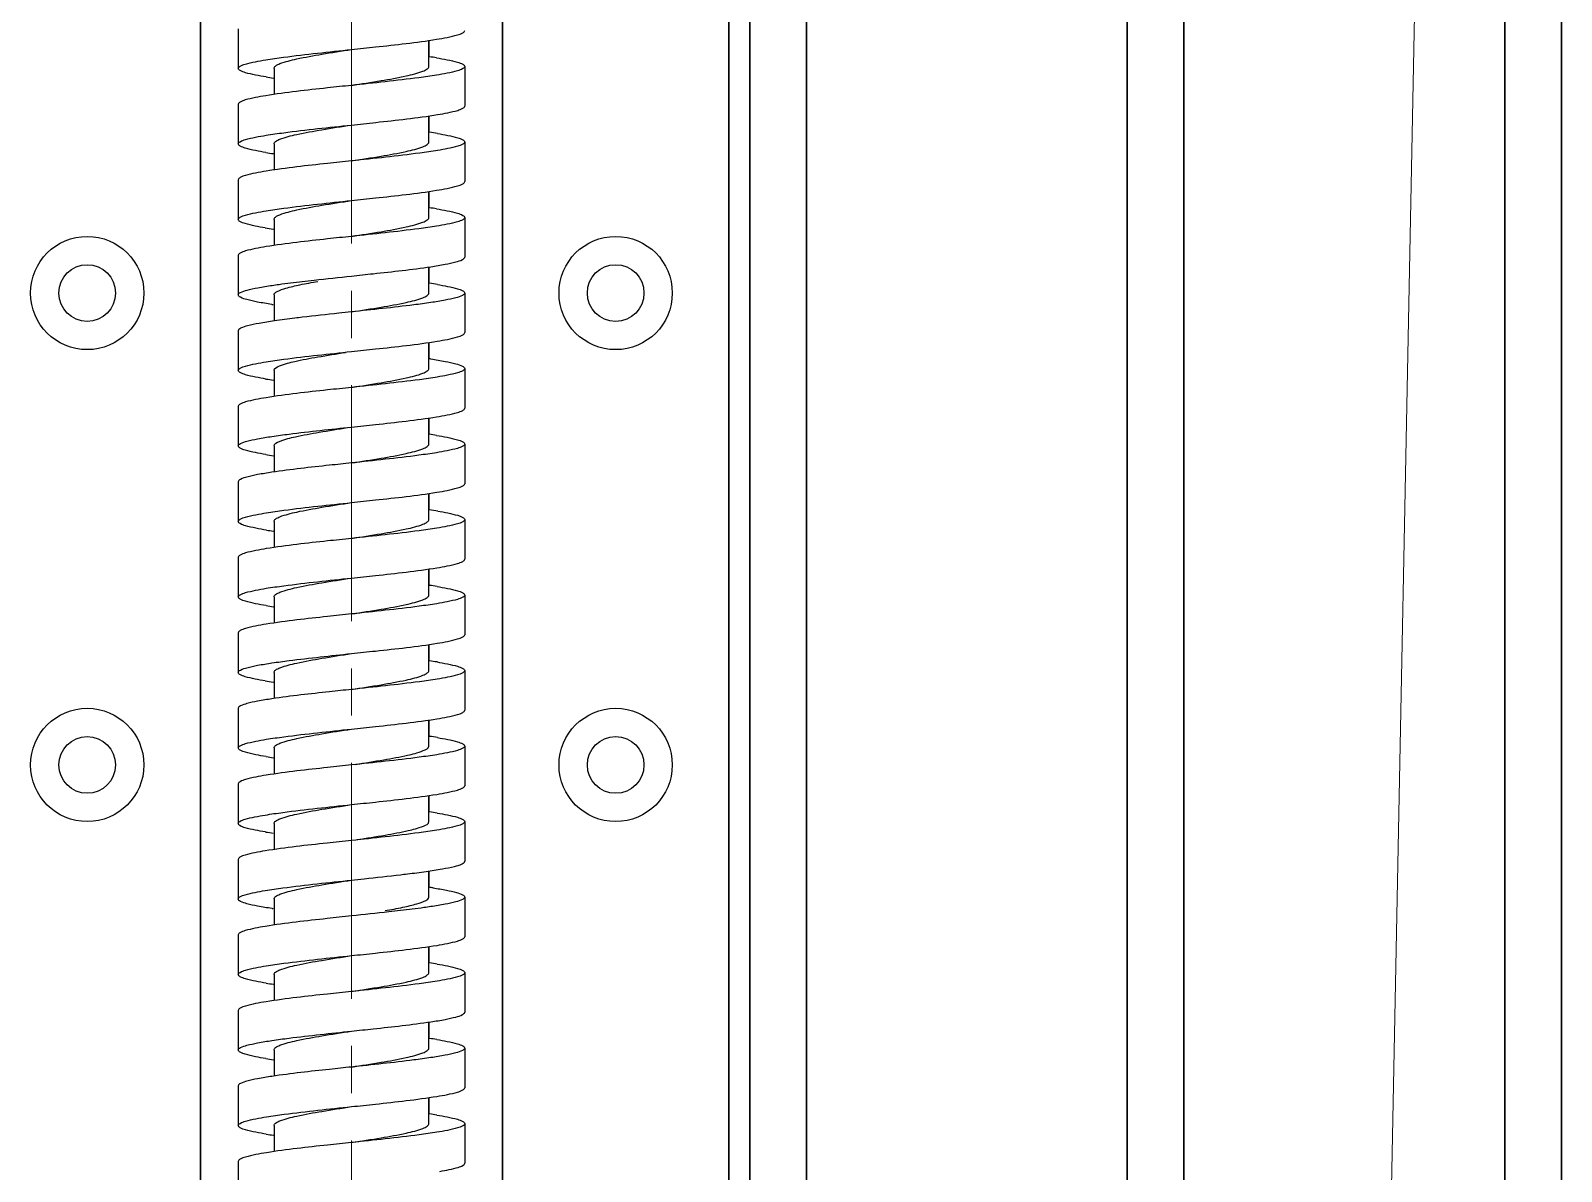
# Model space of a CAD drawing. Header units: inches. Extents: x -8900 to -5053, y -1814 to -15.
# Drawn here: x -8451.3 to -8370.2, y -1270.8 to -1210.4 of the extents above; entities that cross this region are included whole.
import ezdxf

# ---------------------------------------------------------------- set-up
doc = ezdxf.new("R2010")
doc.units = ezdxf.units.IN
doc.header["$LTSCALE"] = 2
doc.header["$MEASUREMENT"] = 0
doc.linetypes.add('CENTER', pattern=[2, 1.25, -0.25, 0.25, -0.25])
doc.layers.add('02___PRT_ALL_AXES', color=7, linetype='Continuous')
doc.layers.add('duong co ban', color=7, linetype='Continuous', lineweight=50)
doc.layers.add('duong tam', color=1, linetype='CENTER', lineweight=20)

msp = doc.modelspace()

# ---------------------------------------------------------------- linework, layer by layer
at = {"color": 7, "linetype": 'Continuous', "lineweight": 30}
for p, q in [((-8442.306, -1334.136), (-8442.306, -1114.251)), ((-8426.306, -1334.136), (-8426.306, -1114.251)), ((-8414.306, -1334.136), (-8414.306, -1114.251)), ((-8413.195, -1334.136), (-8413.195, -1162.251)), ((-8410.195, -1334.136), (-8410.195, -1162.251)), ((-8393.195, -1334.136), (-8393.195, -1162.251)), ((-8390.195, -1334.136), (-8390.195, -1162.251)), ((-8373.195, -1536.251), (-8373.195, -1162.251)), ((-8370.195, -1536.251), (-8370.195, -1162.251))]:
    msp.add_line(p, q, dxfattribs=at)
at = {"color": 7, "linetype": 'Continuous'}
for p, q in [((-8430.206, -1212.251), (-8430.206, -1210.867)), ((-8430.195, -1211.737), (-8430.195, -1210.865)), ((-8438.406, -1212.351), (-8438.406, -1213.735)), ((-8430.206, -1216.251), (-8430.206, -1214.866)), ((-8430.195, -1215.737), (-8430.195, -1214.865)), ((-8438.406, -1216.351), (-8438.406, -1217.735)), ((-8430.206, -1220.251), (-8430.206, -1218.867)), ((-8430.195, -1219.737), (-8430.195, -1218.866)), ((-8438.406, -1220.351), (-8438.406, -1221.735)), ((-8430.206, -1224.251), (-8430.206, -1222.866)), ((-8430.195, -1223.737), (-8430.195, -1222.865)), ((-8438.406, -1224.351), (-8438.406, -1225.73)), ((-8430.206, -1228.251), (-8430.206, -1226.867)), ((-8430.195, -1227.737), (-8430.195, -1226.865)), ((-8438.406, -1228.351), (-8438.406, -1229.735)), ((-8430.206, -1232.251), (-8430.206, -1230.867)), ((-8430.195, -1231.737), (-8430.195, -1230.866)), ((-8438.406, -1232.351), (-8438.406, -1233.736)), ((-8430.206, -1236.251), (-8430.206, -1234.867)), ((-8430.195, -1235.737), (-8430.195, -1234.865)), ((-8438.406, -1236.351), (-8438.406, -1237.735)), ((-8430.206, -1240.251), (-8430.206, -1238.867)), ((-8430.195, -1239.737), (-8430.195, -1238.865)), ((-8438.406, -1240.351), (-8438.406, -1241.735)), ((-8430.206, -1244.251), (-8430.206, -1242.867)), ((-8430.195, -1243.737), (-8430.195, -1242.865)), ((-8438.406, -1244.351), (-8438.406, -1245.736)), ((-8430.206, -1248.251), (-8430.206, -1246.867)), ((-8430.195, -1247.737), (-8430.195, -1246.865)), ((-8438.406, -1248.351), (-8438.406, -1249.735)), ((-8430.206, -1252.251), (-8430.206, -1250.867)), ((-8430.195, -1251.737), (-8430.195, -1250.865)), ((-8438.406, -1252.351), (-8438.406, -1253.736)), ((-8430.206, -1256.251), (-8430.206, -1254.869)), ((-8430.195, -1255.734), (-8430.195, -1254.868)), ((-8438.406, -1256.351), (-8438.406, -1257.736)), ((-8430.206, -1260.251), (-8430.206, -1258.867)), ((-8430.195, -1259.737), (-8430.195, -1258.865)), ((-8438.406, -1260.351), (-8438.406, -1261.735)), ((-8430.206, -1264.251), (-8430.206, -1262.866)), ((-8430.195, -1263.737), (-8430.195, -1262.865)), ((-8438.406, -1264.351), (-8438.406, -1265.736)), ((-8430.206, -1268.251), (-8430.206, -1266.867)), ((-8430.195, -1267.737), (-8430.195, -1266.865)), ((-8438.406, -1268.351), (-8438.406, -1269.735))]:
    msp.add_line(p, q, dxfattribs=at)
for centre, radius, start, end in [((-8434.039, -1238.242), 26.787, 80.87781, 81.69437), ((-8434.597, -1186.522), 26.624, 260.85158, 261.69426), ((-8433.919, -1241.451), 25.987, 80.74233, 81.69585), ((-8434.629, -1190.738), 26.406, 260.81504, 261.69399), ((-8434.044, -1246.271), 26.817, 80.88347, 81.69391), ((-8434.685, -1195.105), 26.034, 260.74819, 261.69807), ((-8433.951, -1249.66), 26.199, 80.77646, 81.69732), ((-8433.957, -1194.242), 30.952, 261.50762, 261.64697), ((-8434.687, -1258.585), 31.178, 81.5315, 81.66052), ((-8434.608, -1202.598), 26.547, 260.83869, 261.69383), ((-8434.062, -1258.391), 26.939, 80.90336, 81.69377), ((-8434.639, -1206.799), 26.344, 260.80138, 261.69673), ((-8433.913, -1261.406), 25.943, 80.73201, 81.69859), ((-8434.56, -1210.279), 26.87, 260.8922, 261.69382), ((-8433.993, -1265.94), 26.482, 80.82784, 81.69392), ((-8434.592, -1214.49), 26.656, 260.85672, 261.6939), ((-8433.993, -1269.935), 26.477, 80.82647, 81.69464), ((-8434.686, -1219.113), 26.026, 260.74631, 261.69797), ((-8433.942, -1273.602), 26.14, 80.7668, 81.69753), ((-8434.576, -1222.386), 26.762, 260.87452, 261.69397), ((-8433.968, -1277.775), 26.316, 80.79971, 81.69426), ((-8434.669, -1227), 26.141, 260.76927, 261.69496), ((-8434.459, -1285.04), 29.617, 81.30539, 81.70088), ((-8433.921, -1225.997), 31.199, 261.53257, 261.66213), ((-8433.958, -1285.704), 26.243, 80.78502, 81.69686), ((-8434.588, -1234.466), 26.681, 260.86116, 261.69411), ((-8434.021, -1290.125), 26.669, 80.85922, 81.69335), ((-8434.626, -1238.716), 26.428, 260.81864, 261.69388), ((-8434.016, -1294.09), 26.634, 80.85344, 81.69422), ((-8434.564, -1242.305), 26.843, 260.88619, 261.6949)]:
    msp.add_arc(centre, radius, start, end, dxfattribs=at)
for points, knots in [([(-8434.306, -1211.351), (-8433.883, -1211.306), (-8432.377, -1211.145), (-8430.87, -1210.983), (-8429.794, -1210.809)], [0, 0, 0, 0, 0.280286, 1, 1, 1, 1]), ([(-8429.794, -1210.809), (-8429.423, -1210.75), (-8428.934, -1210.658), (-8428.456, -1210.511), (-8428.306, -1210.401), (-8428.306, -1210.351)], [0, 0, 0, 0, 0.710192, 0.905351, 1, 1, 1, 1]), ([(-8438.846, -1211.897), (-8438.534, -1211.847), (-8437.024, -1211.634), (-8435.507, -1211.479), (-8434.306, -1211.351)], [0, 0, 0, 0, 0.207585, 1, 1, 1, 1]), ([(-8438.406, -1212.351), (-8438.406, -1212.302), (-8438.299, -1212.185), (-8437.897, -1212.015), (-8437.063, -1211.807), (-8435.8, -1211.583), (-8434.829, -1211.432), (-8434.306, -1211.351)], [0, 0, 0, 0, 0.034559, 0.096405, 0.312234, 0.628611, 1, 1, 1, 1]), ([(-8429.792, -1211.793), (-8429.422, -1211.853), (-8428.933, -1211.945), (-8428.456, -1212.091), (-8428.306, -1212.201), (-8428.306, -1212.251)], [0, 0, 0, 0, 0.710558, 0.905582, 1, 1, 1, 1]), ([(-8440.306, -1212.351), (-8440.306, -1212.302), (-8440.159, -1212.193), (-8439.69, -1212.048), (-8439.21, -1211.957), (-8438.846, -1211.897)], [0, 0, 0, 0, 0.094778, 0.289723, 1, 1, 1, 1]), ([(-8438.83, -1212.807), (-8439.198, -1212.748), (-8439.683, -1212.657), (-8440.157, -1212.51), (-8440.305, -1212.401), (-8440.306, -1212.351)], [0, 0, 0, 0, 0.710092, 0.905204, 1, 1, 1, 1]), ([(-8434.306, -1213.251), (-8433.782, -1213.17), (-8432.812, -1213.019), (-8431.548, -1212.795), (-8430.714, -1212.588), (-8430.313, -1212.418), (-8430.206, -1212.3), (-8430.206, -1212.251)], [0, 0, 0, 0, 0.371389, 0.687767, 0.903597, 0.965441, 1, 1, 1, 1]), ([(-8428.306, -1212.251), (-8428.306, -1212.301), (-8428.456, -1212.411), (-8428.934, -1212.558), (-8429.423, -1212.65), (-8429.794, -1212.709)], [0, 0, 0, 0, 0.094649, 0.289808, 1, 1, 1, 1]), ([(-8434.306, -1213.251), (-8434.731, -1213.296), (-8436.247, -1213.459), (-8437.764, -1213.622), (-8438.846, -1213.797)], [0, 0, 0, 0, 0.280831, 1, 1, 1, 1]), ([(-8429.794, -1212.709), (-8430.105, -1212.759), (-8431.606, -1212.97), (-8433.113, -1213.125), (-8434.306, -1213.251)], [0, 0, 0, 0, 0.20832, 1, 1, 1, 1]), ([(-8438.846, -1213.797), (-8439.21, -1213.857), (-8439.69, -1213.948), (-8440.159, -1214.093), (-8440.306, -1214.202), (-8440.306, -1214.251)], [0, 0, 0, 0, 0.710277, 0.905222, 1, 1, 1, 1]), ([(-8434.306, -1215.351), (-8433.877, -1215.306), (-8432.354, -1215.142), (-8430.829, -1214.978), (-8429.742, -1214.801)], [0, 0, 0, 0, 0.281293, 1, 1, 1, 1]), ([(-8429.742, -1214.801), (-8429.383, -1214.742), (-8428.912, -1214.652), (-8428.449, -1214.508), (-8428.306, -1214.4), (-8428.306, -1214.351)], [0, 0, 0, 0, 0.709824, 0.90478, 1, 1, 1, 1]), ([(-8438.83, -1215.895), (-8438.518, -1215.845), (-8437.014, -1215.633), (-8435.502, -1215.478), (-8434.306, -1215.351)], [0, 0, 0, 0, 0.207998, 1, 1, 1, 1]), ([(-8438.406, -1216.351), (-8438.406, -1216.302), (-8438.299, -1216.185), (-8437.897, -1216.015), (-8437.063, -1215.807), (-8435.8, -1215.583), (-8434.829, -1215.432), (-8434.306, -1215.351)], [0, 0, 0, 0, 0.034557, 0.096399, 0.312228, 0.628608, 1, 1, 1, 1]), ([(-8429.738, -1215.802), (-8429.381, -1215.86), (-8428.91, -1215.95), (-8428.449, -1216.095), (-8428.306, -1216.202), (-8428.306, -1216.251)], [0, 0, 0, 0, 0.709776, 0.904729, 1, 1, 1, 1]), ([(-8440.306, -1216.351), (-8440.305, -1216.301), (-8440.157, -1216.192), (-8439.683, -1216.046), (-8439.198, -1215.954), (-8438.83, -1215.895)], [0, 0, 0, 0, 0.094801, 0.289913, 1, 1, 1, 1]), ([(-8438.844, -1216.805), (-8439.209, -1216.746), (-8439.689, -1216.655), (-8440.159, -1216.509), (-8440.306, -1216.4), (-8440.306, -1216.351)], [0, 0, 0, 0, 0.710294, 0.905244, 1, 1, 1, 1]), ([(-8434.306, -1217.251), (-8433.782, -1217.17), (-8432.812, -1217.019), (-8431.548, -1216.795), (-8430.714, -1216.588), (-8430.313, -1216.418), (-8430.206, -1216.3), (-8430.206, -1216.251)], [0, 0, 0, 0, 0.371387, 0.687762, 0.90359, 0.965443, 1, 1, 1, 1]), ([(-8428.306, -1216.251), (-8428.306, -1216.3), (-8428.449, -1216.408), (-8428.912, -1216.552), (-8429.383, -1216.642), (-8429.742, -1216.701)], [0, 0, 0, 0, 0.09522, 0.290176, 1, 1, 1, 1]), ([(-8434.306, -1217.251), (-8434.729, -1217.296), (-8436.24, -1217.458), (-8437.751, -1217.621), (-8438.83, -1217.795)], [0, 0, 0, 0, 0.280524, 1, 1, 1, 1]), ([(-8429.742, -1216.701), (-8430.055, -1216.752), (-8431.572, -1216.967), (-8433.097, -1217.123), (-8434.306, -1217.251)], [0, 0, 0, 0, 0.206936, 1, 1, 1, 1]), ([(-8438.83, -1217.795), (-8439.198, -1217.854), (-8439.683, -1217.946), (-8440.157, -1218.092), (-8440.305, -1218.201), (-8440.306, -1218.251)], [0, 0, 0, 0, 0.710087, 0.905199, 1, 1, 1, 1]), ([(-8434.306, -1219.351), (-8433.883, -1219.306), (-8432.377, -1219.145), (-8430.869, -1218.982), (-8429.792, -1218.809)], [0, 0, 0, 0, 0.280311, 1, 1, 1, 1]), ([(-8429.792, -1218.809), (-8429.422, -1218.749), (-8428.933, -1218.657), (-8428.456, -1218.511), (-8428.306, -1218.401), (-8428.306, -1218.351)], [0, 0, 0, 0, 0.710539, 0.905572, 1, 1, 1, 1]), ([(-8440.306, -1220.351), (-8440.306, -1220.301), (-8440.157, -1220.192), (-8439.683, -1220.046), (-8439.199, -1219.954), (-8438.831, -1219.895)], [0, 0, 0, 0, 0.094695, 0.289743, 1, 1, 1, 1]), ([(-8438.831, -1219.895), (-8438.519, -1219.845), (-8437.014, -1219.633), (-8435.502, -1219.478), (-8434.306, -1219.351)], [0, 0, 0, 0, 0.207978, 1, 1, 1, 1]), ([(-8438.406, -1220.351), (-8438.406, -1220.302), (-8438.299, -1220.185), (-8437.897, -1220.015), (-8437.063, -1219.807), (-8435.8, -1219.583), (-8434.829, -1219.432), (-8434.306, -1219.351)], [0, 0, 0, 0, 0.034552, 0.096397, 0.312222, 0.628605, 1, 1, 1, 1]), ([(-8429.795, -1219.793), (-8429.424, -1219.852), (-8428.934, -1219.944), (-8428.456, -1220.091), (-8428.306, -1220.201), (-8428.306, -1220.251)], [0, 0, 0, 0, 0.710219, 0.905377, 1, 1, 1, 1]), ([(-8438.871, -1220.801), (-8439.229, -1220.742), (-8439.7, -1220.652), (-8440.162, -1220.508), (-8440.306, -1220.4), (-8440.306, -1220.351)], [0, 0, 0, 0, 0.709808, 0.904766, 1, 1, 1, 1]), ([(-8434.306, -1221.251), (-8433.782, -1221.17), (-8432.812, -1221.019), (-8431.548, -1220.795), (-8430.714, -1220.588), (-8430.313, -1220.418), (-8430.206, -1220.3), (-8430.206, -1220.251)], [0, 0, 0, 0, 0.371387, 0.687758, 0.903584, 0.965449, 1, 1, 1, 1]), ([(-8429.792, -1220.709), (-8430.104, -1220.759), (-8431.605, -1220.97), (-8433.113, -1221.125), (-8434.306, -1221.251)], [0, 0, 0, 0, 0.208282, 1, 1, 1, 1]), ([(-8428.306, -1220.251), (-8428.306, -1220.301), (-8428.456, -1220.411), (-8428.933, -1220.557), (-8429.422, -1220.649), (-8429.792, -1220.709)], [0, 0, 0, 0, 0.094428, 0.289461, 1, 1, 1, 1]), ([(-8434.306, -1221.251), (-8434.73, -1221.296), (-8436.24, -1221.458), (-8437.752, -1221.621), (-8438.831, -1221.795)], [0, 0, 0, 0, 0.28054, 1, 1, 1, 1]), ([(-8438.831, -1221.795), (-8439.199, -1221.854), (-8439.683, -1221.946), (-8440.157, -1222.092), (-8440.306, -1222.201), (-8440.306, -1222.251)], [0, 0, 0, 0, 0.710257, 0.905305, 1, 1, 1, 1]), ([(-8434.306, -1223.351), (-8433.919, -1223.31), (-8432.514, -1223.16), (-8431.108, -1223.007), (-8430.095, -1222.856)], [0, 0, 0, 0, 0.274871, 1, 1, 1, 1]), ([(-8430.095, -1222.856), (-8429.841, -1222.818), (-8429.401, -1222.75), (-8428.827, -1222.622), (-8428.495, -1222.529), (-8428.306, -1222.409), (-8428.306, -1222.351)], [0, 0, 0, 0, 0.407128, 0.713117, 0.908818, 1, 1, 1, 1]), ([(-8440.306, -1224.351), (-8440.306, -1224.294), (-8440.115, -1224.173), (-8439.781, -1224.079), (-8439.204, -1223.951), (-8438.762, -1223.883), (-8438.507, -1223.845)], [0, 0, 0, 0, 0.091036, 0.286863, 0.592823, 1, 1, 1, 1]), ([(-8438.507, -1223.845), (-8438.386, -1223.827), (-8437.854, -1223.751), (-8437.321, -1223.685), (-8436.909, -1223.637)], [0, 0, 0, 0, 0.228265, 1, 1, 1, 1]), ([(-8438.406, -1224.351), (-8438.406, -1224.271), (-8438.153, -1224.102), (-8437.707, -1223.969), (-8436.966, -1223.791), (-8436.403, -1223.692), (-8436.085, -1223.637)], [0, 0, 0, 0, 0.097129, 0.299754, 0.607813, 1, 1, 1, 1]), ([(-8436.909, -1223.637), (-8436.702, -1223.612), (-8435.835, -1223.513), (-8434.967, -1223.421), (-8434.306, -1223.351)], [0, 0, 0, 0, 0.238742, 1, 1, 1, 1]), ([(-8429.752, -1223.8), (-8429.391, -1223.858), (-8428.916, -1223.949), (-8428.451, -1224.094), (-8428.306, -1224.202), (-8428.306, -1224.251)], [0, 0, 0, 0, 0.709915, 0.90491, 1, 1, 1, 1]), ([(-8438.528, -1224.854), (-8438.78, -1224.816), (-8439.217, -1224.748), (-8439.787, -1224.622), (-8440.118, -1224.528), (-8440.306, -1224.408), (-8440.306, -1224.351)], [0, 0, 0, 0, 0.407098, 0.712975, 0.908615, 1, 1, 1, 1]), ([(-8434.306, -1225.251), (-8433.782, -1225.17), (-8432.812, -1225.019), (-8431.548, -1224.795), (-8430.714, -1224.587), (-8430.313, -1224.418), (-8430.206, -1224.3), (-8430.206, -1224.251)], [0, 0, 0, 0, 0.371325, 0.687737, 0.903572, 0.965455, 1, 1, 1, 1]), ([(-8430.095, -1224.756), (-8430.396, -1224.801), (-8431.797, -1224.988), (-8433.203, -1225.134), (-8434.306, -1225.251)], [0, 0, 0, 0, 0.215485, 1, 1, 1, 1]), ([(-8428.306, -1224.251), (-8428.306, -1224.309), (-8428.495, -1224.429), (-8428.827, -1224.522), (-8429.401, -1224.65), (-8429.841, -1224.718), (-8430.095, -1224.756)], [0, 0, 0, 0, 0.091182, 0.286883, 0.592872, 1, 1, 1, 1]), ([(-8436.909, -1225.537), (-8437.041, -1225.552), (-8437.536, -1225.612), (-8438.029, -1225.676), (-8438.39, -1225.728)], [0, 0, 0, 0, 0.267577, 1, 1, 1, 1]), ([(-8434.306, -1225.251), (-8434.529, -1225.275), (-8435.398, -1225.367), (-8436.266, -1225.461), (-8436.909, -1225.537)], [0, 0, 0, 0, 0.257759, 1, 1, 1, 1]), ([(-8438.39, -1225.728), (-8438.661, -1225.767), (-8439.131, -1225.838), (-8439.746, -1225.97), (-8440.1, -1226.067), (-8440.306, -1226.191), (-8440.306, -1226.251)], [0, 0, 0, 0, 0.407209, 0.713811, 0.909974, 1, 1, 1, 1]), ([(-8429.761, -1226.804), (-8429.398, -1226.745), (-8428.92, -1226.654), (-8428.452, -1226.509), (-8428.306, -1226.4), (-8428.306, -1226.351)], [0, 0, 0, 0, 0.710101, 0.905082, 1, 1, 1, 1]), ([(-8434.306, -1227.351), (-8433.879, -1227.306), (-8432.363, -1227.143), (-8430.844, -1226.98), (-8429.761, -1226.804)], [0, 0, 0, 0, 0.280905, 1, 1, 1, 1]), ([(-8440.306, -1228.351), (-8440.305, -1228.301), (-8440.157, -1228.192), (-8439.683, -1228.046), (-8439.198, -1227.954), (-8438.83, -1227.895)], [0, 0, 0, 0, 0.094815, 0.289939, 1, 1, 1, 1]), ([(-8438.83, -1227.895), (-8438.518, -1227.844), (-8437.014, -1227.633), (-8435.502, -1227.478), (-8434.306, -1227.351)], [0, 0, 0, 0, 0.208002, 1, 1, 1, 1]), ([(-8438.406, -1228.351), (-8438.406, -1228.228), (-8437.92, -1228.022), (-8437.216, -1227.843), (-8435.996, -1227.614), (-8435.107, -1227.476), (-8434.616, -1227.399)], [0, 0, 0, 0, 0.093548, 0.307148, 0.622927, 1, 1, 1, 1]), ([(-8430.095, -1227.746), (-8429.842, -1227.784), (-8429.402, -1227.853), (-8428.828, -1227.98), (-8428.495, -1228.074), (-8428.306, -1228.194), (-8428.306, -1228.251)], [0, 0, 0, 0, 0.407096, 0.713079, 0.908793, 1, 1, 1, 1]), ([(-8438.835, -1228.806), (-8439.202, -1228.747), (-8439.685, -1228.656), (-8440.158, -1228.51), (-8440.306, -1228.4), (-8440.306, -1228.351)], [0, 0, 0, 0, 0.710418, 0.905386, 1, 1, 1, 1]), ([(-8434.306, -1229.251), (-8433.782, -1229.17), (-8432.812, -1229.019), (-8431.548, -1228.795), (-8430.714, -1228.587), (-8430.313, -1228.418), (-8430.206, -1228.3), (-8430.206, -1228.251)], [0, 0, 0, 0, 0.371389, 0.687756, 0.903575, 0.965466, 1, 1, 1, 1]), ([(-8429.761, -1228.704), (-8430.074, -1228.755), (-8431.585, -1228.968), (-8433.103, -1229.123), (-8434.306, -1229.251)], [0, 0, 0, 0, 0.207468, 1, 1, 1, 1]), ([(-8428.306, -1228.251), (-8428.306, -1228.3), (-8428.452, -1228.409), (-8428.92, -1228.554), (-8429.398, -1228.645), (-8429.761, -1228.704)], [0, 0, 0, 0, 0.094918, 0.289899, 1, 1, 1, 1]), ([(-8434.306, -1229.251), (-8434.729, -1229.296), (-8436.24, -1229.458), (-8437.751, -1229.621), (-8438.83, -1229.795)], [0, 0, 0, 0, 0.280522, 1, 1, 1, 1]), ([(-8438.83, -1229.795), (-8439.198, -1229.854), (-8439.683, -1229.946), (-8440.157, -1230.092), (-8440.305, -1230.201), (-8440.306, -1230.251)], [0, 0, 0, 0, 0.710061, 0.905185, 1, 1, 1, 1]), ([(-8429.795, -1230.81), (-8429.424, -1230.75), (-8428.934, -1230.658), (-8428.456, -1230.511), (-8428.306, -1230.401), (-8428.306, -1230.351)], [0, 0, 0, 0, 0.710511, 0.905575, 1, 1, 1, 1]), ([(-8434.306, -1231.351), (-8433.884, -1231.306), (-8432.378, -1231.145), (-8430.871, -1230.983), (-8429.795, -1230.81)], [0, 0, 0, 0, 0.28026, 1, 1, 1, 1]), ([(-8440.306, -1232.351), (-8440.306, -1232.294), (-8440.116, -1232.174), (-8439.784, -1232.08), (-8439.211, -1231.953), (-8438.771, -1231.884), (-8438.518, -1231.846)], [0, 0, 0, 0, 0.091188, 0.286881, 0.592865, 1, 1, 1, 1]), ([(-8438.518, -1231.846), (-8438.216, -1231.802), (-8436.815, -1231.614), (-8435.409, -1231.468), (-8434.306, -1231.351)], [0, 0, 0, 0, 0.215468, 1, 1, 1, 1]), ([(-8438.406, -1232.351), (-8438.406, -1232.225), (-8437.901, -1232.017), (-8437.179, -1231.834), (-8435.926, -1231.603), (-8435.015, -1231.461), (-8434.513, -1231.383)], [0, 0, 0, 0, 0.093585, 0.30811, 0.6244, 1, 1, 1, 1]), ([(-8429.803, -1231.791), (-8429.43, -1231.851), (-8428.938, -1231.943), (-8428.457, -1232.091), (-8428.306, -1232.201), (-8428.306, -1232.251)], [0, 0, 0, 0, 0.710343, 0.905511, 1, 1, 1, 1]), ([(-8438.85, -1232.804), (-8439.213, -1232.745), (-8439.691, -1232.654), (-8440.159, -1232.509), (-8440.306, -1232.4), (-8440.306, -1232.351)], [0, 0, 0, 0, 0.71003, 0.905046, 1, 1, 1, 1]), ([(-8434.306, -1233.251), (-8433.782, -1233.17), (-8432.812, -1233.019), (-8431.548, -1232.795), (-8430.714, -1232.587), (-8430.313, -1232.418), (-8430.206, -1232.3), (-8430.206, -1232.251)], [0, 0, 0, 0, 0.371391, 0.687757, 0.903573, 0.965474, 1, 1, 1, 1]), ([(-8429.795, -1232.71), (-8430.107, -1232.76), (-8431.607, -1232.97), (-8433.114, -1233.125), (-8434.306, -1233.251)], [0, 0, 0, 0, 0.208344, 1, 1, 1, 1]), ([(-8428.306, -1232.251), (-8428.306, -1232.301), (-8428.456, -1232.411), (-8428.934, -1232.558), (-8429.424, -1232.65), (-8429.795, -1232.71)], [0, 0, 0, 0, 0.094425, 0.289489, 1, 1, 1, 1]), ([(-8434.306, -1233.251), (-8434.692, -1233.292), (-8436.098, -1233.442), (-8437.504, -1233.595), (-8438.518, -1233.746)], [0, 0, 0, 0, 0.274881, 1, 1, 1, 1]), ([(-8438.518, -1233.746), (-8438.771, -1233.784), (-8439.211, -1233.853), (-8439.784, -1233.98), (-8440.116, -1234.074), (-8440.306, -1234.194), (-8440.306, -1234.251)], [0, 0, 0, 0, 0.407135, 0.713119, 0.908812, 1, 1, 1, 1]), ([(-8429.783, -1234.808), (-8429.415, -1234.748), (-8428.929, -1234.657), (-8428.455, -1234.51), (-8428.306, -1234.401), (-8428.306, -1234.351)], [0, 0, 0, 0, 0.710285, 0.905342, 1, 1, 1, 1]), ([(-8434.306, -1235.351), (-8433.882, -1235.306), (-8432.373, -1235.144), (-8430.862, -1234.982), (-8429.783, -1234.808)], [0, 0, 0, 0, 0.280485, 1, 1, 1, 1]), ([(-8440.306, -1236.351), (-8440.306, -1236.301), (-8440.156, -1236.191), (-8439.678, -1236.045), (-8439.188, -1235.953), (-8438.817, -1235.893)], [0, 0, 0, 0, 0.094408, 0.289451, 1, 1, 1, 1]), ([(-8438.817, -1235.893), (-8438.505, -1235.843), (-8437.005, -1235.632), (-8435.498, -1235.478), (-8434.306, -1235.351)], [0, 0, 0, 0, 0.20833, 1, 1, 1, 1]), ([(-8438.406, -1236.351), (-8438.406, -1236.302), (-8438.299, -1236.184), (-8437.897, -1236.015), (-8437.063, -1235.807), (-8435.8, -1235.583), (-8434.829, -1235.432), (-8434.306, -1235.351)], [0, 0, 0, 0, 0.034523, 0.096417, 0.312228, 0.6286, 1, 1, 1, 1]), ([(-8429.734, -1235.803), (-8429.378, -1235.861), (-8428.909, -1235.951), (-8428.449, -1236.095), (-8428.306, -1236.203), (-8428.306, -1236.251)], [0, 0, 0, 0, 0.709731, 0.904677, 1, 1, 1, 1]), ([(-8438.813, -1236.81), (-8439.185, -1236.75), (-8439.676, -1236.658), (-8440.155, -1236.511), (-8440.305, -1236.401), (-8440.306, -1236.351)], [0, 0, 0, 0, 0.710261, 0.905428, 1, 1, 1, 1]), ([(-8434.306, -1237.251), (-8433.782, -1237.17), (-8432.812, -1237.019), (-8431.548, -1236.795), (-8430.714, -1236.587), (-8430.313, -1236.418), (-8430.206, -1236.3), (-8430.206, -1236.251)], [0, 0, 0, 0, 0.371394, 0.687761, 0.903574, 0.965479, 1, 1, 1, 1]), ([(-8429.783, -1236.708), (-8430.095, -1236.758), (-8431.599, -1236.969), (-8433.11, -1237.124), (-8434.306, -1237.251)], [0, 0, 0, 0, 0.208053, 1, 1, 1, 1]), ([(-8428.306, -1236.251), (-8428.306, -1236.301), (-8428.455, -1236.41), (-8428.929, -1236.557), (-8429.415, -1236.648), (-8429.783, -1236.708)], [0, 0, 0, 0, 0.094658, 0.289715, 1, 1, 1, 1]), ([(-8434.306, -1237.251), (-8434.728, -1237.296), (-8436.234, -1237.457), (-8437.741, -1237.62), (-8438.817, -1237.793)], [0, 0, 0, 0, 0.280273, 1, 1, 1, 1]), ([(-8438.817, -1237.793), (-8439.188, -1237.853), (-8439.678, -1237.945), (-8440.156, -1238.091), (-8440.306, -1238.201), (-8440.306, -1238.251)], [0, 0, 0, 0, 0.710549, 0.905592, 1, 1, 1, 1]), ([(-8429.781, -1238.807), (-8429.413, -1238.748), (-8428.928, -1238.657), (-8428.455, -1238.51), (-8428.306, -1238.401), (-8428.306, -1238.351)], [0, 0, 0, 0, 0.710057, 0.905174, 1, 1, 1, 1]), ([(-8438.827, -1239.894), (-8438.515, -1239.844), (-8437.011, -1239.633), (-8435.501, -1239.478), (-8434.306, -1239.351)], [0, 0, 0, 0, 0.208088, 1, 1, 1, 1]), ([(-8438.406, -1240.351), (-8438.406, -1240.302), (-8438.299, -1240.184), (-8437.897, -1240.015), (-8437.063, -1239.807), (-8435.8, -1239.583), (-8434.829, -1239.432), (-8434.306, -1239.351)], [0, 0, 0, 0, 0.034519, 0.096417, 0.312252, 0.628558, 1, 1, 1, 1]), ([(-8434.306, -1239.351), (-8433.882, -1239.306), (-8432.371, -1239.144), (-8430.86, -1238.982), (-8429.781, -1238.807)], [0, 0, 0, 0, 0.280542, 1, 1, 1, 1]), ([(-8440.306, -1240.351), (-8440.305, -1240.301), (-8440.156, -1240.192), (-8439.681, -1240.045), (-8439.195, -1239.954), (-8438.827, -1239.894)], [0, 0, 0, 0, 0.094776, 0.289913, 1, 1, 1, 1]), ([(-8429.772, -1239.796), (-8429.406, -1239.856), (-8428.924, -1239.947), (-8428.453, -1240.093), (-8428.306, -1240.202), (-8428.306, -1240.251)], [0, 0, 0, 0, 0.71037, 0.905326, 1, 1, 1, 1]), ([(-8438.828, -1240.808), (-8439.196, -1240.748), (-8439.682, -1240.656), (-8440.157, -1240.51), (-8440.306, -1240.4), (-8440.306, -1240.351)], [0, 0, 0, 0, 0.710496, 0.905485, 1, 1, 1, 1]), ([(-8434.306, -1241.251), (-8433.782, -1241.17), (-8432.812, -1241.019), (-8431.548, -1240.795), (-8430.714, -1240.587), (-8430.313, -1240.418), (-8430.206, -1240.3), (-8430.206, -1240.251)], [0, 0, 0, 0, 0.371442, 0.687748, 0.903583, 0.965481, 1, 1, 1, 1]), ([(-8429.781, -1240.707), (-8430.092, -1240.758), (-8431.597, -1240.969), (-8433.109, -1241.124), (-8434.306, -1241.251)], [0, 0, 0, 0, 0.207976, 1, 1, 1, 1]), ([(-8428.306, -1240.251), (-8428.306, -1240.301), (-8428.455, -1240.41), (-8428.928, -1240.557), (-8429.413, -1240.648), (-8429.781, -1240.707)], [0, 0, 0, 0, 0.094826, 0.289943, 1, 1, 1, 1]), ([(-8438.827, -1241.794), (-8439.195, -1241.854), (-8439.681, -1241.945), (-8440.156, -1242.092), (-8440.305, -1242.201), (-8440.306, -1242.251)], [0, 0, 0, 0, 0.710087, 0.905224, 1, 1, 1, 1]), ([(-8434.306, -1241.251), (-8434.729, -1241.296), (-8436.238, -1241.458), (-8437.748, -1241.62), (-8438.827, -1241.794)], [0, 0, 0, 0, 0.280458, 1, 1, 1, 1]), ([(-8429.756, -1242.803), (-8429.394, -1242.744), (-8428.918, -1242.654), (-8428.451, -1242.509), (-8428.306, -1242.4), (-8428.306, -1242.351)], [0, 0, 0, 0, 0.710002, 0.904985, 1, 1, 1, 1]), ([(-8438.516, -1243.846), (-8438.215, -1243.801), (-8436.814, -1243.614), (-8435.408, -1243.468), (-8434.306, -1243.351)], [0, 0, 0, 0, 0.215504, 1, 1, 1, 1]), ([(-8438.406, -1244.351), (-8438.406, -1244.302), (-8438.299, -1244.184), (-8437.897, -1244.015), (-8437.063, -1243.807), (-8435.8, -1243.583), (-8434.829, -1243.432), (-8434.306, -1243.351)], [0, 0, 0, 0, 0.034521, 0.096426, 0.312239, 0.628606, 1, 1, 1, 1]), ([(-8434.306, -1243.351), (-8433.879, -1243.306), (-8432.36, -1243.143), (-8430.84, -1242.98), (-8429.756, -1242.803)], [0, 0, 0, 0, 0.281035, 1, 1, 1, 1]), ([(-8440.306, -1244.351), (-8440.306, -1244.294), (-8440.116, -1244.174), (-8439.784, -1244.08), (-8439.209, -1243.952), (-8438.77, -1243.884), (-8438.516, -1243.846)], [0, 0, 0, 0, 0.091175, 0.286886, 0.592885, 1, 1, 1, 1]), ([(-8429.772, -1243.796), (-8429.406, -1243.856), (-8428.924, -1243.947), (-8428.453, -1244.093), (-8428.306, -1244.202), (-8428.306, -1244.251)], [0, 0, 0, 0, 0.710156, 0.905182, 1, 1, 1, 1]), ([(-8438.872, -1244.801), (-8439.229, -1244.742), (-8439.7, -1244.652), (-8440.162, -1244.508), (-8440.306, -1244.4), (-8440.306, -1244.351)], [0, 0, 0, 0, 0.709777, 0.904748, 1, 1, 1, 1]), ([(-8434.306, -1245.251), (-8433.782, -1245.17), (-8432.812, -1245.019), (-8431.548, -1244.795), (-8430.714, -1244.587), (-8430.313, -1244.418), (-8430.206, -1244.3), (-8430.206, -1244.251)], [0, 0, 0, 0, 0.3714, 0.687772, 0.903583, 0.965477, 1, 1, 1, 1]), ([(-8429.756, -1244.703), (-8430.069, -1244.754), (-8431.581, -1244.968), (-8433.102, -1245.123), (-8434.306, -1245.251)], [0, 0, 0, 0, 0.207293, 1, 1, 1, 1]), ([(-8428.306, -1244.251), (-8428.306, -1244.3), (-8428.451, -1244.409), (-8428.918, -1244.554), (-8429.394, -1244.644), (-8429.756, -1244.703)], [0, 0, 0, 0, 0.095015, 0.289998, 1, 1, 1, 1]), ([(-8438.516, -1245.746), (-8438.77, -1245.784), (-8439.209, -1245.852), (-8439.784, -1245.98), (-8440.116, -1246.074), (-8440.306, -1246.194), (-8440.306, -1246.251)], [0, 0, 0, 0, 0.407115, 0.713114, 0.908825, 1, 1, 1, 1]), ([(-8434.306, -1245.251), (-8434.692, -1245.292), (-8436.097, -1245.442), (-8437.502, -1245.595), (-8438.516, -1245.746)], [0, 0, 0, 0, 0.274861, 1, 1, 1, 1]), ([(-8429.778, -1246.807), (-8429.411, -1246.747), (-8428.927, -1246.656), (-8428.454, -1246.51), (-8428.306, -1246.401), (-8428.306, -1246.351)], [0, 0, 0, 0, 0.710235, 0.905271, 1, 1, 1, 1]), ([(-8438.821, -1247.893), (-8438.509, -1247.843), (-8437.008, -1247.632), (-8435.499, -1247.478), (-8434.306, -1247.351)], [0, 0, 0, 0, 0.208243, 1, 1, 1, 1]), ([(-8438.406, -1248.351), (-8438.406, -1248.302), (-8438.299, -1248.184), (-8437.897, -1248.015), (-8437.063, -1247.807), (-8435.8, -1247.583), (-8434.829, -1247.432), (-8434.306, -1247.351)], [0, 0, 0, 0, 0.034526, 0.096427, 0.312243, 0.628609, 1, 1, 1, 1]), ([(-8434.306, -1247.351), (-8433.882, -1247.306), (-8432.37, -1247.144), (-8430.857, -1246.981), (-8429.778, -1246.807)], [0, 0, 0, 0, 0.280597, 1, 1, 1, 1]), ([(-8440.306, -1248.351), (-8440.306, -1248.302), (-8440.156, -1248.191), (-8439.679, -1248.045), (-8439.191, -1247.953), (-8438.821, -1247.893)], [0, 0, 0, 0, 0.09443, 0.289445, 1, 1, 1, 1]), ([(-8434.098, -1249.219), (-8433.597, -1249.141), (-8432.686, -1249), (-8431.432, -1248.768), (-8430.71, -1248.586), (-8430.206, -1248.378), (-8430.206, -1248.251)], [0, 0, 0, 0, 0.3756, 0.69189, 0.906415, 1, 1, 1, 1]), ([(-8428.306, -1248.251), (-8428.306, -1248.301), (-8428.454, -1248.41), (-8428.927, -1248.556), (-8429.41, -1248.647), (-8429.777, -1248.707)], [0, 0, 0, 0, 0.094739, 0.289774, 1, 1, 1, 1]), ([(-8429.748, -1247.8), (-8429.388, -1247.859), (-8428.914, -1247.949), (-8428.45, -1248.094), (-8428.306, -1248.202), (-8428.306, -1248.251)], [0, 0, 0, 0, 0.709894, 0.904867, 1, 1, 1, 1]), ([(-8438.82, -1248.809), (-8439.19, -1248.749), (-8439.679, -1248.658), (-8440.155, -1248.511), (-8440.305, -1248.401), (-8440.306, -1248.351)], [0, 0, 0, 0, 0.710157, 0.905312, 1, 1, 1, 1]), ([(-8429.777, -1248.707), (-8430.089, -1248.757), (-8431.595, -1248.969), (-8433.108, -1249.124), (-8434.306, -1249.251)], [0, 0, 0, 0, 0.207888, 1, 1, 1, 1]), ([(-8438.821, -1249.793), (-8439.191, -1249.853), (-8439.679, -1249.945), (-8440.156, -1250.091), (-8440.306, -1250.202), (-8440.306, -1250.251)], [0, 0, 0, 0, 0.710555, 0.90557, 1, 1, 1, 1]), ([(-8434.306, -1249.251), (-8434.728, -1249.296), (-8436.235, -1249.458), (-8437.744, -1249.62), (-8438.821, -1249.793)], [0, 0, 0, 0, 0.280341, 1, 1, 1, 1]), ([(-8429.783, -1250.808), (-8429.415, -1250.748), (-8428.929, -1250.657), (-8428.455, -1250.51), (-8428.306, -1250.401), (-8428.306, -1250.351)], [0, 0, 0, 0, 0.710123, 0.905232, 1, 1, 1, 1]), ([(-8438.88, -1251.903), (-8438.567, -1251.852), (-8437.046, -1251.636), (-8435.518, -1251.48), (-8434.306, -1251.351)], [0, 0, 0, 0, 0.206645, 1, 1, 1, 1]), ([(-8438.406, -1252.351), (-8438.406, -1252.302), (-8438.299, -1252.184), (-8437.897, -1252.015), (-8437.063, -1251.807), (-8435.8, -1251.583), (-8434.829, -1251.432), (-8434.306, -1251.351)], [0, 0, 0, 0, 0.034534, 0.096425, 0.312244, 0.628611, 1, 1, 1, 1]), ([(-8434.306, -1251.351), (-8433.882, -1251.306), (-8432.373, -1251.144), (-8430.862, -1250.982), (-8429.783, -1250.808)], [0, 0, 0, 0, 0.280489, 1, 1, 1, 1]), ([(-8440.306, -1252.351), (-8440.306, -1252.303), (-8440.163, -1252.195), (-8439.704, -1252.051), (-8439.236, -1251.961), (-8438.88, -1251.903)], [0, 0, 0, 0, 0.095385, 0.290329, 1, 1, 1, 1]), ([(-8438.863, -1252.802), (-8439.223, -1252.743), (-8439.697, -1252.653), (-8440.161, -1252.508), (-8440.306, -1252.4), (-8440.306, -1252.351)], [0, 0, 0, 0, 0.709928, 0.904893, 1, 1, 1, 1]), ([(-8433.995, -1253.203), (-8433.504, -1253.126), (-8432.615, -1252.988), (-8431.396, -1252.759), (-8430.692, -1252.581), (-8430.206, -1252.374), (-8430.206, -1252.251)], [0, 0, 0, 0, 0.377073, 0.692852, 0.906452, 1, 1, 1, 1]), ([(-8428.306, -1252.251), (-8428.306, -1252.301), (-8428.455, -1252.41), (-8428.929, -1252.557), (-8429.415, -1252.648), (-8429.783, -1252.708)], [0, 0, 0, 0, 0.094768, 0.289877, 1, 1, 1, 1]), ([(-8429.761, -1251.798), (-8429.398, -1251.857), (-8428.92, -1251.948), (-8428.452, -1252.093), (-8428.306, -1252.202), (-8428.306, -1252.251)], [0, 0, 0, 0, 0.710212, 0.905152, 1, 1, 1, 1]), ([(-8429.783, -1252.708), (-8430.095, -1252.758), (-8431.599, -1252.969), (-8433.11, -1253.124), (-8434.306, -1253.251)], [0, 0, 0, 0, 0.208043, 1, 1, 1, 1]), ([(-8438.88, -1253.803), (-8439.236, -1253.861), (-8439.704, -1253.951), (-8440.163, -1254.095), (-8440.306, -1254.203), (-8440.306, -1254.251)], [0, 0, 0, 0, 0.709671, 0.904615, 1, 1, 1, 1]), ([(-8434.306, -1253.251), (-8434.736, -1253.297), (-8436.263, -1253.461), (-8437.791, -1253.625), (-8438.88, -1253.803)], [0, 0, 0, 0, 0.281507, 1, 1, 1, 1]), ([(-8430.353, -1254.893), (-8430.064, -1254.852), (-8429.563, -1254.779), (-8428.904, -1254.642), (-8428.53, -1254.542), (-8428.305, -1254.415), (-8428.306, -1254.351)], [0, 0, 0, 0, 0.407062, 0.71442, 0.910932, 1, 1, 1, 1]), ([(-8438.876, -1255.902), (-8438.563, -1255.851), (-8437.043, -1255.636), (-8435.516, -1255.48), (-8434.306, -1255.351)], [0, 0, 0, 0, 0.206718, 1, 1, 1, 1]), ([(-8438.406, -1256.351), (-8438.406, -1256.302), (-8438.299, -1256.184), (-8437.897, -1256.015), (-8437.063, -1255.807), (-8435.799, -1255.583), (-8434.829, -1255.432), (-8434.306, -1255.351)], [0, 0, 0, 0, 0.034545, 0.096428, 0.312263, 0.628675, 1, 1, 1, 1]), ([(-8434.306, -1255.351), (-8434.082, -1255.327), (-8433.214, -1255.235), (-8432.346, -1255.141), (-8431.702, -1255.065)], [0, 0, 0, 0, 0.257759, 1, 1, 1, 1]), ([(-8431.702, -1255.065), (-8431.583, -1255.051), (-8431.133, -1254.997), (-8430.683, -1254.94), (-8430.353, -1254.893)], [0, 0, 0, 0, 0.265432, 1, 1, 1, 1]), ([(-8440.306, -1256.351), (-8440.306, -1256.303), (-8440.163, -1256.195), (-8439.702, -1256.051), (-8439.233, -1255.961), (-8438.876, -1255.902)], [0, 0, 0, 0, 0.095319, 0.29028, 1, 1, 1, 1]), ([(-8438.515, -1256.856), (-8438.769, -1256.818), (-8439.209, -1256.75), (-8439.784, -1256.622), (-8440.116, -1256.529), (-8440.306, -1256.409), (-8440.306, -1256.351)], [0, 0, 0, 0, 0.407113, 0.713114, 0.908828, 1, 1, 1, 1]), ([(-8432.527, -1256.965), (-8432.208, -1256.911), (-8431.646, -1256.811), (-8430.904, -1256.633), (-8430.459, -1256.5), (-8430.206, -1256.331), (-8430.206, -1256.251)], [0, 0, 0, 0, 0.392187, 0.700246, 0.902871, 1, 1, 1, 1]), ([(-8428.306, -1256.251), (-8428.306, -1256.308), (-8428.495, -1256.429), (-8428.828, -1256.522), (-8429.403, -1256.65), (-8429.844, -1256.718), (-8430.098, -1256.756)], [0, 0, 0, 0, 0.091131, 0.286849, 0.592855, 1, 1, 1, 1]), ([(-8429.982, -1255.763), (-8429.744, -1255.8), (-8429.331, -1255.866), (-8428.794, -1255.989), (-8428.48, -1256.08), (-8428.306, -1256.196), (-8428.306, -1256.251)], [0, 0, 0, 0, 0.406873, 0.71213, 0.90761, 1, 1, 1, 1]), ([(-8431.702, -1256.965), (-8431.909, -1256.99), (-8432.777, -1257.089), (-8433.645, -1257.181), (-8434.306, -1257.251)], [0, 0, 0, 0, 0.238741, 1, 1, 1, 1]), ([(-8430.098, -1256.756), (-8430.219, -1256.774), (-8430.753, -1256.851), (-8431.289, -1256.917), (-8431.702, -1256.965)], [0, 0, 0, 0, 0.227992, 1, 1, 1, 1]), ([(-8438.876, -1257.802), (-8439.233, -1257.861), (-8439.702, -1257.951), (-8440.163, -1258.095), (-8440.306, -1258.203), (-8440.306, -1258.251)], [0, 0, 0, 0, 0.70972, 0.904681, 1, 1, 1, 1]), ([(-8434.306, -1257.251), (-8434.735, -1257.297), (-8436.261, -1257.46), (-8437.788, -1257.624), (-8438.876, -1257.802)], [0, 0, 0, 0, 0.28145, 1, 1, 1, 1]), ([(-8434.306, -1259.351), (-8433.881, -1259.306), (-8432.368, -1259.144), (-8430.853, -1258.981), (-8429.772, -1258.806)], [0, 0, 0, 0, 0.280702, 1, 1, 1, 1]), ([(-8429.772, -1258.806), (-8429.407, -1258.747), (-8428.925, -1258.655), (-8428.453, -1258.51), (-8428.306, -1258.401), (-8428.306, -1258.351)], [0, 0, 0, 0, 0.710168, 0.905195, 1, 1, 1, 1]), ([(-8438.826, -1259.894), (-8438.514, -1259.844), (-8437.011, -1259.633), (-8435.501, -1259.478), (-8434.306, -1259.351)], [0, 0, 0, 0, 0.208111, 1, 1, 1, 1]), ([(-8438.406, -1260.351), (-8438.406, -1260.302), (-8438.299, -1260.185), (-8437.897, -1260.015), (-8437.063, -1259.807), (-8435.8, -1259.583), (-8434.829, -1259.432), (-8434.306, -1259.351)], [0, 0, 0, 0, 0.034551, 0.096416, 0.312242, 0.628613, 1, 1, 1, 1]), ([(-8440.306, -1260.351), (-8440.306, -1260.302), (-8440.157, -1260.192), (-8439.682, -1260.046), (-8439.195, -1259.954), (-8438.826, -1259.894)], [0, 0, 0, 0, 0.094488, 0.289477, 1, 1, 1, 1]), ([(-8438.826, -1260.808), (-8439.195, -1260.748), (-8439.681, -1260.657), (-8440.156, -1260.511), (-8440.305, -1260.401), (-8440.306, -1260.351)], [0, 0, 0, 0, 0.710089, 0.905231, 1, 1, 1, 1]), ([(-8434.306, -1261.251), (-8433.782, -1261.17), (-8432.812, -1261.019), (-8431.548, -1260.795), (-8430.714, -1260.588), (-8430.313, -1260.418), (-8430.206, -1260.3), (-8430.206, -1260.251)], [0, 0, 0, 0, 0.371395, 0.687778, 0.903603, 0.965448, 1, 1, 1, 1]), ([(-8428.306, -1260.251), (-8428.306, -1260.301), (-8428.453, -1260.41), (-8428.925, -1260.555), (-8429.407, -1260.647), (-8429.772, -1260.706)], [0, 0, 0, 0, 0.094805, 0.289832, 1, 1, 1, 1]), ([(-8429.755, -1259.799), (-8429.394, -1259.858), (-8428.917, -1259.949), (-8428.451, -1260.094), (-8428.306, -1260.202), (-8428.306, -1260.251)], [0, 0, 0, 0, 0.709987, 0.90497, 1, 1, 1, 1]), ([(-8434.306, -1261.251), (-8434.729, -1261.296), (-8436.238, -1261.458), (-8437.748, -1261.62), (-8438.826, -1261.794)], [0, 0, 0, 0, 0.280442, 1, 1, 1, 1]), ([(-8429.772, -1260.706), (-8430.085, -1260.756), (-8431.592, -1260.969), (-8433.107, -1261.124), (-8434.306, -1261.251)], [0, 0, 0, 0, 0.20776, 1, 1, 1, 1]), ([(-8438.826, -1261.794), (-8439.195, -1261.854), (-8439.682, -1261.946), (-8440.157, -1262.092), (-8440.306, -1262.202), (-8440.306, -1262.251)], [0, 0, 0, 0, 0.710523, 0.905512, 1, 1, 1, 1]), ([(-8434.306, -1263.351), (-8433.919, -1263.31), (-8432.514, -1263.16), (-8431.108, -1263.007), (-8430.094, -1262.856)], [0, 0, 0, 0, 0.274874, 1, 1, 1, 1]), ([(-8430.094, -1262.856), (-8429.84, -1262.818), (-8429.401, -1262.749), (-8428.827, -1262.622), (-8428.495, -1262.528), (-8428.306, -1262.409), (-8428.306, -1262.351)], [0, 0, 0, 0, 0.407057, 0.71301, 0.908734, 1, 1, 1, 1]), ([(-8438.517, -1263.846), (-8438.215, -1263.801), (-8436.814, -1263.614), (-8435.408, -1263.468), (-8434.306, -1263.351)], [0, 0, 0, 0, 0.215514, 1, 1, 1, 1]), ([(-8438.406, -1264.351), (-8438.406, -1264.302), (-8438.299, -1264.185), (-8437.897, -1264.015), (-8437.063, -1263.807), (-8435.8, -1263.583), (-8434.829, -1263.432), (-8434.306, -1263.351)], [0, 0, 0, 0, 0.034557, 0.09641, 0.312238, 0.628613, 1, 1, 1, 1]), ([(-8440.306, -1264.351), (-8440.306, -1264.293), (-8440.116, -1264.174), (-8439.784, -1264.08), (-8439.21, -1263.953), (-8438.77, -1263.884), (-8438.517, -1263.846)], [0, 0, 0, 0, 0.091225, 0.286941, 0.592916, 1, 1, 1, 1]), ([(-8438.843, -1264.805), (-8439.208, -1264.746), (-8439.689, -1264.655), (-8440.159, -1264.509), (-8440.306, -1264.4), (-8440.306, -1264.351)], [0, 0, 0, 0, 0.710203, 0.905194, 1, 1, 1, 1]), ([(-8434.306, -1265.251), (-8433.782, -1265.17), (-8432.812, -1265.019), (-8431.548, -1264.795), (-8430.714, -1264.588), (-8430.313, -1264.418), (-8430.206, -1264.3), (-8430.206, -1264.251)], [0, 0, 0, 0, 0.371392, 0.687772, 0.903601, 0.965443, 1, 1, 1, 1]), ([(-8428.306, -1264.251), (-8428.306, -1264.309), (-8428.495, -1264.428), (-8428.827, -1264.522), (-8429.401, -1264.649), (-8429.84, -1264.718), (-8430.094, -1264.756)], [0, 0, 0, 0, 0.091266, 0.28699, 0.592943, 1, 1, 1, 1]), ([(-8429.785, -1263.794), (-8429.416, -1263.854), (-8428.93, -1263.946), (-8428.455, -1264.092), (-8428.306, -1264.202), (-8428.306, -1264.251)], [0, 0, 0, 0, 0.710432, 0.905443, 1, 1, 1, 1]), ([(-8434.306, -1265.251), (-8434.692, -1265.292), (-8436.097, -1265.442), (-8437.503, -1265.595), (-8438.517, -1265.746)], [0, 0, 0, 0, 0.274859, 1, 1, 1, 1]), ([(-8430.094, -1264.756), (-8430.395, -1264.801), (-8431.796, -1264.988), (-8433.203, -1265.134), (-8434.306, -1265.251)], [0, 0, 0, 0, 0.215485, 1, 1, 1, 1]), ([(-8438.517, -1265.746), (-8438.77, -1265.784), (-8439.21, -1265.853), (-8439.784, -1265.98), (-8440.116, -1266.074), (-8440.306, -1266.193), (-8440.306, -1266.251)], [0, 0, 0, 0, 0.407084, 0.713059, 0.908775, 1, 1, 1, 1]), ([(-8434.306, -1267.351), (-8433.882, -1267.306), (-8432.371, -1267.144), (-8430.859, -1266.981), (-8429.779, -1266.807)], [0, 0, 0, 0, 0.280559, 1, 1, 1, 1]), ([(-8429.779, -1266.807), (-8429.412, -1266.748), (-8428.927, -1266.656), (-8428.454, -1266.51), (-8428.306, -1266.4), (-8428.306, -1266.351)], [0, 0, 0, 0, 0.710452, 0.905427, 1, 1, 1, 1]), ([(-8438.805, -1267.891), (-8438.494, -1267.841), (-8436.998, -1267.631), (-8435.494, -1267.477), (-8434.306, -1267.351)], [0, 0, 0, 0, 0.208655, 1, 1, 1, 1]), ([(-8438.406, -1268.351), (-8438.406, -1268.302), (-8438.299, -1268.185), (-8437.897, -1268.015), (-8437.063, -1267.807), (-8435.8, -1267.583), (-8434.829, -1267.432), (-8434.306, -1267.351)], [0, 0, 0, 0, 0.034559, 0.096403, 0.312233, 0.628611, 1, 1, 1, 1]), ([(-8440.306, -1268.351), (-8440.305, -1268.301), (-8440.154, -1268.19), (-8439.672, -1268.043), (-8439.179, -1267.951), (-8438.805, -1267.891)], [0, 0, 0, 0, 0.09443, 0.289602, 1, 1, 1, 1]), ([(-8438.816, -1268.81), (-8439.187, -1268.75), (-8439.677, -1268.658), (-8440.155, -1268.511), (-8440.306, -1268.401), (-8440.306, -1268.351)], [0, 0, 0, 0, 0.710491, 0.905567, 1, 1, 1, 1]), ([(-8434.306, -1269.251), (-8433.782, -1269.17), (-8432.812, -1269.019), (-8431.548, -1268.795), (-8430.714, -1268.588), (-8430.313, -1268.418), (-8430.206, -1268.3), (-8430.206, -1268.251)], [0, 0, 0, 0, 0.371389, 0.687766, 0.903595, 0.965441, 1, 1, 1, 1]), ([(-8429.783, -1267.795), (-8429.415, -1267.854), (-8428.929, -1267.945), (-8428.455, -1268.092), (-8428.306, -1268.201), (-8428.306, -1268.251)], [0, 0, 0, 0, 0.710067, 0.905196, 1, 1, 1, 1]), ([(-8428.306, -1268.251), (-8428.306, -1268.3), (-8428.454, -1268.41), (-8428.927, -1268.556), (-8429.412, -1268.648), (-8429.779, -1268.707)], [0, 0, 0, 0, 0.094573, 0.289548, 1, 1, 1, 1]), ([(-8434.306, -1269.251), (-8434.726, -1269.296), (-8436.228, -1269.457), (-8437.731, -1269.619), (-8438.805, -1269.791)], [0, 0, 0, 0, 0.280037, 1, 1, 1, 1]), ([(-8429.779, -1268.707), (-8430.091, -1268.757), (-8431.597, -1268.969), (-8433.109, -1269.124), (-8434.306, -1269.251)], [0, 0, 0, 0, 0.207956, 1, 1, 1, 1]), ([(-8438.805, -1269.791), (-8439.179, -1269.851), (-8439.672, -1269.943), (-8440.154, -1270.09), (-8440.305, -1270.201), (-8440.306, -1270.251)], [0, 0, 0, 0, 0.710398, 0.90557, 1, 1, 1, 1]), ([(-8429.615, -1270.78), (-8429.288, -1270.724), (-8428.858, -1270.639), (-8428.434, -1270.5), (-8428.306, -1270.397), (-8428.306, -1270.351)], [0, 0, 0, 0, 0.708218, 0.902897, 1, 1, 1, 1])]:
    msp.add_open_spline(points, degree=3, knots=knots, dxfattribs=at)
at = {"layer": '02___PRT_ALL_AXES', "color": 7, "linetype": 'Continuous'}
for p, q in [((-8440.306, -1210.251), (-8440.306, -1212.351)), ((-8428.306, -1212.251), (-8428.306, -1214.351)), ((-8440.306, -1214.251), (-8440.306, -1216.351)), ((-8428.306, -1216.251), (-8428.306, -1218.351)), ((-8440.306, -1218.251), (-8440.306, -1220.351)), ((-8428.306, -1220.251), (-8428.306, -1222.351)), ((-8440.306, -1222.251), (-8440.306, -1224.351)), ((-8428.306, -1224.251), (-8428.306, -1226.351)), ((-8440.306, -1226.251), (-8440.306, -1228.351)), ((-8428.306, -1228.251), (-8428.306, -1230.351)), ((-8440.306, -1230.251), (-8440.306, -1232.351)), ((-8428.306, -1232.251), (-8428.306, -1234.351)), ((-8440.306, -1234.251), (-8440.306, -1236.351)), ((-8428.306, -1236.251), (-8428.306, -1238.351)), ((-8440.306, -1238.251), (-8440.306, -1240.351)), ((-8428.306, -1240.251), (-8428.306, -1242.351)), ((-8440.306, -1242.251), (-8440.306, -1244.351)), ((-8428.306, -1244.251), (-8428.306, -1246.351)), ((-8440.306, -1246.251), (-8440.306, -1248.351)), ((-8428.306, -1248.251), (-8428.306, -1250.351)), ((-8440.306, -1250.251), (-8440.306, -1252.351)), ((-8428.306, -1252.251), (-8428.306, -1254.351)), ((-8440.306, -1254.251), (-8440.306, -1256.351)), ((-8428.306, -1256.251), (-8428.306, -1258.351)), ((-8440.306, -1258.251), (-8440.306, -1260.351)), ((-8428.306, -1260.251), (-8428.306, -1262.351)), ((-8440.306, -1262.251), (-8440.306, -1264.351)), ((-8428.306, -1264.251), (-8428.306, -1266.351)), ((-8440.306, -1266.251), (-8440.306, -1268.351)), ((-8428.306, -1268.251), (-8428.306, -1270.351)), ((-8440.306, -1270.251), (-8440.306, -1272.351))]:
    msp.add_line(p, q, dxfattribs=at)
for centre, radius in [((-8448.306, -1224.251), 3), ((-8420.306, -1224.251), 3), ((-8448.306, -1224.251), 1.5), ((-8420.306, -1224.251), 1.5), ((-8448.306, -1249.251), 3), ((-8420.306, -1249.251), 3), ((-8448.306, -1249.251), 1.5), ((-8420.306, -1249.251), 1.5)]:
    msp.add_circle(centre, radius, dxfattribs=at)
at = {"layer": 'duong co ban', "lineweight": 20}
msp.add_line((-8380.32, -1328.472), (-8376.139, -1115.718), dxfattribs=at)
at = {"layer": 'duong tam', "ltscale": 5}
msp.add_line((-8434.306, -1341.636), (-8434.306, -1131.251), dxfattribs=at)

doc.saveas('drawing.dxf')
